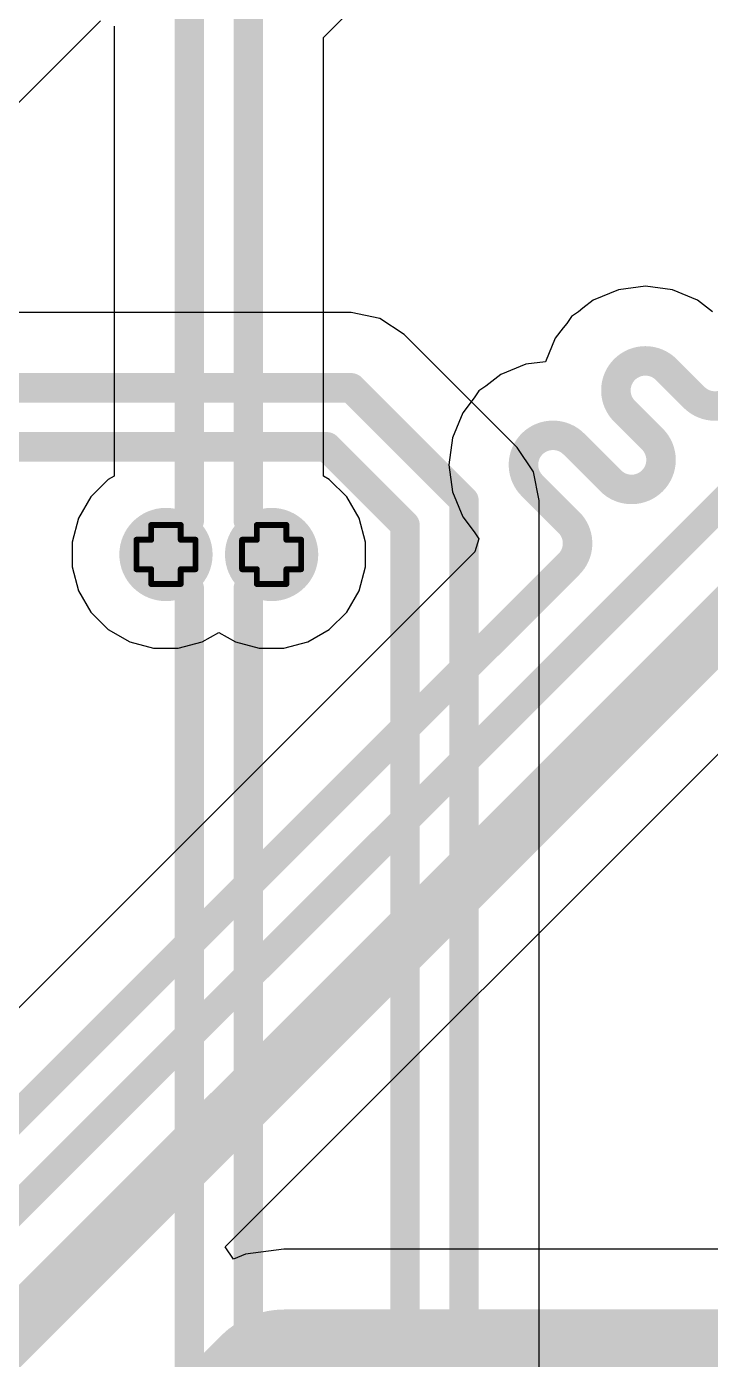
# Model space of a CAD drawing. Header units: inches. Extents: x -60 to 307, y -25 to 134.
# Drawn here: x 1.44 to 7.33, y 22.48 to 33.96 of the extents above; entities that cross this region are included whole.
import ezdxf

# ---------------------------------------------------------------- set-up
doc = ezdxf.new("R2010")
doc.units = ezdxf.units.IN
for name, color, linetype in [('BOARD OUTLINE', 216, 'Continuous'), ('Bottom Layer', 5, 'Continuous'), ('Bottom Solder', 6, 'Continuous'), ('Drill Drawing', 1, 'Continuous'), ('Top Layer', 1, 'Continuous'), ('Top Solder', 216, 'Continuous'), ('Via Holes', 16, 'Continuous')]:
    doc.layers.add(name, color=color, linetype=linetype)

msp = doc.modelspace()

# ---------------------------------------------------------------- hatches: boundary and pattern name
at = {"layer": 'Bottom Layer'}
h = msp.add_hatch(color=5, dxfattribs=at)
edge = h.paths.add_edge_path()
edge.add_arc((2.6416, 29.4132), 0.2999994, 0, 360)
h = msp.add_hatch(color=5, dxfattribs=at)
edge = h.paths.add_edge_path()
edge.add_arc((3.5511994, 29.4132), 0.2999994, 0, 360)
at = {"layer": 'Bottom Solder'}
h = msp.add_hatch(color=6, dxfattribs=at)
edge = h.paths.add_edge_path()
edge.add_arc((2.6416, 29.4132), 0.4015993999999999, 0, 360)
h = msp.add_hatch(color=6, dxfattribs=at)
edge = h.paths.add_edge_path()
edge.add_arc((3.5511994, 29.4132), 0.4015993999999999, 0, 360)
at = {"layer": 'Top Layer'}
h = msp.add_hatch(color=1, dxfattribs=at)
edge = h.paths.add_edge_path()
edge.add_arc((2.6416, 29.4132), 0.2999994, 0, 360)
h = msp.add_hatch(color=1, dxfattribs=at)
edge = h.paths.add_edge_path()
edge.add_arc((3.5511994, 29.4132), 0.2999994, 0, 360)
at = {"layer": 'Top Solder'}
h = msp.add_hatch(color=216, dxfattribs=at)
edge = h.paths.add_edge_path()
edge.add_arc((2.6416, 29.4132), 0.4015993999999999, 0, 360)
h = msp.add_hatch(color=216, dxfattribs=at)
edge = h.paths.add_edge_path()
edge.add_arc((3.5511994, 29.4132), 0.4015993999999999, 0, 360)
at = {"layer": 'Via Holes'}
h = msp.add_hatch(color=7, dxfattribs=at)
edge = h.paths.add_edge_path()
edge.add_arc((2.6416, 29.4132), 0.1499997, 0, 360)
h = msp.add_hatch(color=7, dxfattribs=at)
edge = h.paths.add_edge_path()
edge.add_arc((3.5511994, 29.4132), 0.1499997, 0, 360)

# ---------------------------------------------------------------- linework, layer by layer
at = {"layer": 'BOARD OUTLINE', "const_width": 0.254}
msp.add_lwpolyline([(33.88973156, 54.23826084, -6.230382161824239), (11.98354728, 54.26044266)], format="xyb", dxfattribs=at)
at = {"layer": 'Bottom Layer'}
for p, q in [((3.997840619999999, 33.86702142), (5.28467828, 35.15385908)), ((1.00211636, 32.93518432), (2.07762602, 34.01069398)), ((2.19495878, 33.96209108), (2.19495878, 30.08832692)), ((3.997840619999999, 30.08832692), (3.997840619999999, 33.86702142)), ((6.53692368, 31.69279157999999), (6.320663, 31.6032134)), ((6.7689984, 31.72334524), (6.53692368, 31.69279157999999)), ((7.00107312, 31.69279157999999), (6.7689984, 31.72334524)), ((7.2173338, 31.6032134), (7.00107312, 31.69279157999999)), ((6.320663, 31.6032134), (6.2313312, 31.53466642)), ((7.34632516, 31.50423468), (7.2173338, 31.6032134)), ((6.13158286, 31.46409252), (6.09140768, 31.40396818)), ((6.191712279999999, 31.50427024), (6.13158286, 31.46409252)), ((6.2313312, 31.53466642), (6.191712279999999, 31.50427024)), ((6.06100896, 31.36434672), (5.9924569, 31.2750073)), ((6.09140768, 31.40396818), (6.06100896, 31.36434672)), ((5.9924569, 31.2750073), (5.909132199999999, 31.07384184)), ((5.741146759999999, 31.05172606), (5.52488608, 30.96214788)), ((5.909132199999999, 31.07384184), (5.741146759999999, 31.05172606)), ((5.52488608, 30.96214788), (5.395950599999999, 30.86321234)), ((5.295628219999999, 30.76289504), (5.19668252, 30.63394432)), ((5.33580848, 30.823027), (5.295628219999999, 30.76289504)), ((5.395950599999999, 30.86321234), (5.33580848, 30.823027)), ((5.19668252, 30.63394432), (5.107104339999999, 30.41768364)), ((5.107104339999999, 30.41768364), (5.07655068, 30.18560892)), ((2.19495878, 30.08832692), (2.14547704, 30.05975954)), ((4.04732236, 30.05975954), (3.997840619999999, 30.08832692)), ((5.07655068, 30.18560892), (5.107104339999999, 29.9535342)), ((2.14547704, 30.05975954), (1.99504046, 29.90932296)), ((4.19775894, 29.90932296), (4.04732236, 30.05975954)), ((1.99504046, 29.90932296), (1.88866526, 29.72507644)), ((4.304134139999999, 29.72507644), (4.19775894, 29.90932296)), ((5.107104339999999, 29.9535342), (5.19668252, 29.73727352)), ((3.15132974, 23.4511977), (9.43695598, 29.73682394)), ((5.19668252, 29.73727352), (5.295628219999999, 29.6083228)), ((1.88866526, 29.72507644), (1.8336006, 29.5195752)), ((4.3591988, 29.5195752), (4.304134139999999, 29.72507644)), ((1.8336006, 29.5195752), (1.8336006, 29.3068248)), ((4.3591988, 29.3068248), (4.3591988, 29.5195752)), ((5.295628219999999, 29.6083228), (5.33580594, 29.54819592)), ((5.33580594, 29.54819592), (5.30133306, 29.4354123)), ((5.30133306, 29.4354123), (-1.6104108, 22.52366844)), ((1.8336006, 29.3068248), (1.88866526, 29.10132356)), ((4.304134139999999, 29.10132356), (4.3591988, 29.3068248)), ((1.88866526, 29.10132356), (1.99504046, 28.91707704)), ((4.19775894, 28.91707704), (4.304134139999999, 29.10132356)), ((1.99504046, 28.91707704), (2.14547704, 28.76664046)), ((4.04732236, 28.76664046), (4.19775894, 28.91707704)), ((2.14547704, 28.76664046), (2.32972356, 28.66026526)), ((2.95347644, 28.66026526), (3.0963997, 28.74278224)), ((3.0963997, 28.74278224), (3.23932296, 28.66026526)), ((3.86307584, 28.66026526), (4.04732236, 28.76664046)), ((2.32972356, 28.66026526), (2.5352248, 28.6052006)), ((2.5352248, 28.6052006), (2.7479752, 28.6052006)), ((2.7479752, 28.6052006), (2.95347644, 28.66026526)), ((3.23932296, 28.66026526), (3.4448242, 28.6052006)), ((3.4448242, 28.6052006), (3.657574599999999, 28.6052006)), ((3.657574599999999, 28.6052006), (3.86307584, 28.66026526)), ((3.22327016, 23.34353218), (3.15132974, 23.4511977)), ((3.6576, 23.42975756), (3.326061419999999, 23.3861102)), ((16.2052, 23.42975756), (3.6576, 23.42975756)), ((3.326061419999999, 23.3861102), (3.22327016, 23.34353218))]:
    msp.add_line(p, q, dxfattribs=at)
for points, const_width in [([(0.2794, 33.2994), (9.3501083, 42.3701083)], 0.508), ([(2.8423997, 29.70762664), (2.8423997, 34.34561838)], 0.254), ([(3.3503997, 29.70762664), (3.3503997, 34.13519969999999)], 0.254), ([(-1.11077248, 21.31742752), (9.040096219999999, 31.46829622)], 0.254), ([(6.9486018, 31.00627784), (7.188606399999999, 30.76627578)], 0.254), ([(6.58938992, 30.64706596), (6.82939706, 30.4070639)], 0.254), ([(-2.3114, 19.0754), (9.118599999999999, 30.5054)], 0.508), ([(6.829394519999999, 30.40706136), (6.82939706, 30.4070639)], 0.254), ([(5.793615539999999, 30.36521486), (5.79361808, 30.3652174)], 0.254), ([(6.15282488, 30.36521231999999), (6.152827419999999, 30.36521486)], 0.254), ([(6.152827419999999, 30.36521486), (6.47018772, 30.04785456)], 0.254), ([(5.793615539999999, 30.00600298), (5.79361808, 30.00600552)], 0.254), ([(5.79361808, 30.00600552), (6.110975839999999, 29.68864776)], 0.254), ([(6.47018518, 30.04785202), (6.47018772, 30.04785456)], 0.254), ([(6.82939706, 30.04785202), (6.829399599999999, 30.04785456)], 0.254), ([(2.6416, 29.50682694), (2.8423997, 29.70762664)], 0.254), ([(3.3503997, 29.70762664), (3.5511994, 29.50682694)], 0.254), ([(2.6416, 29.4132), (2.6416, 29.50682694)], 0.254), ([(3.5511994, 29.4132), (3.5511994, 29.50682694)], 0.254), ([(6.02116652, 29.23962656), (6.110975839999999, 29.32943588)], 0.254), ([(-1.34223252, 21.87622752), (6.02116652, 29.23962656)], 0.254), ([(0.4064, 18.8976), (3.6576, 22.1488)], 1.524), ([(3.6576, 22.1488), (16.2052, 22.1488)], 1.524)]:
    msp.add_lwpolyline(points, dxfattribs=dict(at, const_width=const_width))
at = {"layer": 'Bottom Layer', "const_width": 0.254}
for points in [[(6.58938992, 30.64706596, -0.414217704495929), (6.58939246, 31.00628038)], [(6.58939246, 31.00628038, -0.4142135623730951), (6.94860434, 31.00628038)], [(7.547815739999999, 30.76627578, -0.4142114913015827), (7.188606399999999, 30.76627578)], [(5.793615539999999, 30.36521486, -0.4142135623730951), (6.152827419999999, 30.36521486)], [(6.82939706, 30.4070639, -0.4142135623730951), (6.82939706, 30.04785202)], [(5.793615539999999, 30.00600298, -0.414217704495929), (5.79361808, 30.3652174)], [(6.829399599999999, 30.04785456, -0.414217704495929), (6.47018518, 30.04785202)], [(6.110975839999999, 29.68864776, -0.4142177045252188), (6.110975839999999, 29.32943588)]]:
    msp.add_lwpolyline(points, format="xyb", dxfattribs=at)
at = {"layer": 'Bottom Layer'}
for points, const_width in [([(6.52589246, 31.00628038, 1), (6.65289246, 31.00628038, 1)], 0.127), ([(6.52589246, 31.00628038, 1), (6.65289246, 31.00628038, 1)], 0.127), ([(6.885101799999999, 31.00627784, 1), (7.0121018, 31.00627784, 1)], 0.127), ([(6.88510434, 31.00628038, 1), (7.01210434, 31.00628038, 1)], 0.127), ([(7.125106399999999, 30.76627578, 1), (7.2521064, 30.76627578, 1)], 0.127), ([(7.125106399999999, 30.76627578, 1), (7.2521064, 30.76627578, 1)], 0.127), ([(6.52588992, 30.64706596, 1), (6.65288992, 30.64706596, 1)], 0.127), ([(6.52588992, 30.64706596, 1), (6.65288992, 30.64706596, 1)], 0.127), ([(6.76589452, 30.40706136, 1), (6.89289452, 30.40706136, 1)], 0.127), ([(6.765897059999999, 30.4070639, 1), (6.892897059999999, 30.4070639, 1)], 0.127), ([(6.765897059999999, 30.4070639, 1), (6.892897059999999, 30.4070639, 1)], 0.127), ([(6.765897059999999, 30.4070639, 1), (6.892897059999999, 30.4070639, 1)], 0.127), ([(5.73011554, 30.36521486, 1), (5.85711554, 30.36521486, 1)], 0.127), ([(5.73011554, 30.36521486, 1), (5.85711554, 30.36521486, 1)], 0.127), ([(5.73011808, 30.3652174, 1), (5.857118079999999, 30.3652174, 1)], 0.127), ([(5.73011808, 30.3652174, 1), (5.857118079999999, 30.3652174, 1)], 0.127), ([(6.08932488, 30.36521231999999, 1), (6.216324879999999, 30.36521231999999, 1)], 0.127), ([(6.089327419999999, 30.36521486, 1), (6.21632742, 30.36521486, 1)], 0.127), ([(6.089327419999999, 30.36521486, 1), (6.21632742, 30.36521486, 1)], 0.127), ([(6.089327419999999, 30.36521486, 1), (6.21632742, 30.36521486, 1)], 0.127), ([(5.73011554, 30.00600298, 1), (5.85711554, 30.00600298, 1)], 0.127), ([(5.73011554, 30.00600298, 1), (5.85711554, 30.00600298, 1)], 0.127), ([(5.73011808, 30.00600552, 1), (5.857118079999999, 30.00600552, 1)], 0.127), ([(5.73011808, 30.00600552, 1), (5.857118079999999, 30.00600552, 1)], 0.127), ([(6.406685179999999, 30.04785202, 1), (6.53368518, 30.04785202, 1)], 0.127), ([(6.406685179999999, 30.04785202, 1), (6.53368518, 30.04785202, 1)], 0.127), ([(6.40668772, 30.04785456, 1), (6.53368772, 30.04785456, 1)], 0.127), ([(6.40668772, 30.04785456, 1), (6.53368772, 30.04785456, 1)], 0.127), ([(6.765897059999999, 30.04785202, 1), (6.892897059999999, 30.04785202, 1)], 0.127), ([(6.765897059999999, 30.04785202, 1), (6.892897059999999, 30.04785202, 1)], 0.127), ([(6.7658996, 30.04785456, 1), (6.8928996, 30.04785456, 1)], 0.127), ([(6.7658996, 30.04785456, 1), (6.8928996, 30.04785456, 1)], 0.127), ([(2.7788997, 29.70762664, 1), (2.9058997, 29.70762664, 1)], 0.127), ([(2.7788997, 29.70762664, 1), (2.9058997, 29.70762664, 1)], 0.127), ([(3.2868997, 29.70762664, 1), (3.4138997, 29.70762664, 1)], 0.127), ([(3.2868997, 29.70762664, 1), (3.4138997, 29.70762664, 1)], 0.127), ([(6.04747584, 29.68864776, 1), (6.174475839999999, 29.68864776, 1)], 0.127), ([(6.04747584, 29.68864776, 1), (6.174475839999999, 29.68864776, 1)], 0.127), ([(2.5781, 29.50682694, 1), (2.7051, 29.50682694, 1)], 0.127), ([(2.5781, 29.50682694, 1), (2.7051, 29.50682694, 1)], 0.127), ([(3.487699399999999, 29.50682694, 1), (3.6146994, 29.50682694, 1)], 0.127), ([(3.487699399999999, 29.50682694, 1), (3.6146994, 29.50682694, 1)], 0.127), ([(2.5781, 29.4132, 1), (2.7051, 29.4132, 1)], 0.127), ([(3.487699399999999, 29.4132, 1), (3.6146994, 29.4132, 1)], 0.127), ([(6.04747584, 29.32943588, 1), (6.174475839999999, 29.32943588, 1)], 0.127), ([(6.04747584, 29.32943588, 1), (6.174475839999999, 29.32943588, 1)], 0.127), ([(5.95766652, 29.23962656, 1), (6.08466652, 29.23962656, 1)], 0.127), ([(5.95766652, 29.23962656, 1), (6.08466652, 29.23962656, 1)], 0.127), ([(3.2766, 22.1488, 1), (4.0386, 22.1488, 1)], 0.7619999999999999), ([(3.2766, 22.1488, 1), (4.0386, 22.1488, 1)], 0.7619999999999999)]:
    msp.add_lwpolyline(points, format="xyb", close=True, dxfattribs=dict(at, const_width=const_width))
at = {"layer": 'Drill Drawing', "const_width": 0.0508}
for points in [[(2.5146, 29.5402), (2.5146, 29.6672)], [(2.5146, 29.6672), (2.7686, 29.6672)], [(2.7686, 29.5402), (2.7686, 29.6672)], [(3.4241994, 29.5402), (3.4241994, 29.6672)], [(3.4241994, 29.6672), (3.6781994, 29.6672)], [(3.6781994, 29.5402), (3.6781994, 29.6672)], [(2.3876, 29.2862), (2.3876, 29.5402)], [(2.3876, 29.5402), (2.5146, 29.5402)], [(2.7686, 29.5402), (2.8956, 29.5402)], [(2.8956, 29.2862), (2.8956, 29.5402)], [(3.2971994, 29.2862), (3.2971994, 29.5402)], [(3.2971994, 29.5402), (3.4241994, 29.5402)], [(3.6781994, 29.5402), (3.8051994, 29.5402)], [(3.8051994, 29.2862), (3.8051994, 29.5402)], [(2.3876, 29.2862), (2.5146, 29.2862)], [(2.5146, 29.15919999999999), (2.5146, 29.2862)], [(2.7686, 29.2862), (2.8956, 29.2862)], [(2.7686, 29.15919999999999), (2.7686, 29.2862)], [(3.2971994, 29.2862), (3.4241994, 29.2862)], [(3.4241994, 29.15919999999999), (3.4241994, 29.2862)], [(3.6781994, 29.2862), (3.8051994, 29.2862)], [(3.6781994, 29.15919999999999), (3.6781994, 29.2862)], [(2.5146, 29.15919999999999), (2.7686, 29.15919999999999)], [(3.4241994, 29.15919999999999), (3.6781994, 29.15919999999999)]]:
    msp.add_lwpolyline(points, dxfattribs=at)
at = {"layer": 'Drill Drawing', "const_width": 0.0254}
for points in [[(2.5019, 29.6672, 1), (2.5273, 29.6672, 1)], [(2.5019, 29.6672, 1), (2.5273, 29.6672, 1)], [(2.7559, 29.6672, 1), (2.7813, 29.6672, 1)], [(2.7559, 29.6672, 1), (2.7813, 29.6672, 1)], [(3.4114994, 29.6672, 1), (3.436899399999999, 29.6672, 1)], [(3.4114994, 29.6672, 1), (3.436899399999999, 29.6672, 1)], [(3.6654994, 29.6672, 1), (3.6908994, 29.6672, 1)], [(3.6654994, 29.6672, 1), (3.6908994, 29.6672, 1)], [(2.3749, 29.5402, 1), (2.4003, 29.5402, 1)], [(2.3749, 29.5402, 1), (2.4003, 29.5402, 1)], [(2.5019, 29.5402, 1), (2.5273, 29.5402, 1)], [(2.5019, 29.5402, 1), (2.5273, 29.5402, 1)], [(2.7559, 29.5402, 1), (2.7813, 29.5402, 1)], [(2.7559, 29.5402, 1), (2.7813, 29.5402, 1)], [(2.8829, 29.5402, 1), (2.9083, 29.5402, 1)], [(2.8829, 29.5402, 1), (2.9083, 29.5402, 1)], [(3.2844994, 29.5402, 1), (3.3098994, 29.5402, 1)], [(3.2844994, 29.5402, 1), (3.3098994, 29.5402, 1)], [(3.4114994, 29.5402, 1), (3.436899399999999, 29.5402, 1)], [(3.4114994, 29.5402, 1), (3.436899399999999, 29.5402, 1)], [(3.6654994, 29.5402, 1), (3.6908994, 29.5402, 1)], [(3.6654994, 29.5402, 1), (3.6908994, 29.5402, 1)], [(3.7924994, 29.5402, 1), (3.8178994, 29.5402, 1)], [(3.7924994, 29.5402, 1), (3.8178994, 29.5402, 1)], [(2.3749, 29.2862, 1), (2.4003, 29.2862, 1)], [(2.3749, 29.2862, 1), (2.4003, 29.2862, 1)], [(2.5019, 29.2862, 1), (2.5273, 29.2862, 1)], [(2.5019, 29.2862, 1), (2.5273, 29.2862, 1)], [(2.7559, 29.2862, 1), (2.7813, 29.2862, 1)], [(2.7559, 29.2862, 1), (2.7813, 29.2862, 1)], [(2.8829, 29.2862, 1), (2.9083, 29.2862, 1)], [(2.8829, 29.2862, 1), (2.9083, 29.2862, 1)], [(3.2844994, 29.2862, 1), (3.3098994, 29.2862, 1)], [(3.2844994, 29.2862, 1), (3.3098994, 29.2862, 1)], [(3.4114994, 29.2862, 1), (3.436899399999999, 29.2862, 1)], [(3.4114994, 29.2862, 1), (3.436899399999999, 29.2862, 1)], [(3.6654994, 29.2862, 1), (3.6908994, 29.2862, 1)], [(3.6654994, 29.2862, 1), (3.6908994, 29.2862, 1)], [(3.7924994, 29.2862, 1), (3.8178994, 29.2862, 1)], [(3.7924994, 29.2862, 1), (3.8178994, 29.2862, 1)], [(2.5019, 29.15919999999999, 1), (2.5273, 29.15919999999999, 1)], [(2.5019, 29.15919999999999, 1), (2.5273, 29.15919999999999, 1)], [(2.7559, 29.15919999999999, 1), (2.7813, 29.15919999999999, 1)], [(2.7559, 29.15919999999999, 1), (2.7813, 29.15919999999999, 1)], [(3.4114994, 29.15919999999999, 1), (3.436899399999999, 29.15919999999999, 1)], [(3.4114994, 29.15919999999999, 1), (3.436899399999999, 29.15919999999999, 1)], [(3.6654994, 29.15919999999999, 1), (3.6908994, 29.15919999999999, 1)], [(3.6654994, 29.15919999999999, 1), (3.6908994, 29.15919999999999, 1)]]:
    msp.add_lwpolyline(points, format="xyb", close=True, dxfattribs=at)
at = {"layer": 'Top Layer'}
for p, q in [((4.235876719999999, 31.49618288), (-1.14584734, 31.49618288)), ((4.483641019999999, 31.44689926), (4.235876719999999, 31.49618288)), ((4.69368632, 31.30655156), (4.483641019999999, 31.44689926)), ((5.6648096, 30.33542828), (4.69368632, 31.30655156)), ((5.805157299999999, 30.12538297999999), (5.6648096, 30.33542828)), ((5.854440919999999, 29.87761868), (5.805157299999999, 30.12538297999999)), ((5.854440919999999, 17.72519696), (5.854440919999999, 29.87761868))]:
    msp.add_line(p, q, dxfattribs=at)
at = {"layer": 'Top Layer', "const_width": 0.254}
for points in [[(-1.4986, 30.84874196), (4.235876719999999, 30.84874196)], [(4.235876719999999, 30.84874196), (5.206999999999999, 29.87761868)], [(-2.340356, 30.34074196), (4.02545804, 30.34074196)], [(4.02545804, 30.34074196), (4.699, 29.6672)], [(5.206999999999999, 17.45701868), (5.206999999999999, 29.87761868)], [(4.699, 17.2466), (4.699, 29.6672)], [(2.6416, 29.31957306), (2.6416, 29.4132)], [(3.5511994, 29.31957306), (3.5511994, 29.4132)], [(2.6416, 29.31957306), (2.8423997, 29.11877336)], [(3.3503997, 29.11877336), (3.5511994, 29.31957306)], [(2.8423997, 16.75918162), (2.8423997, 29.11877336)], [(3.3503997, 16.9696003), (3.3503997, 29.11877336)]]:
    msp.add_lwpolyline(points, dxfattribs=at)
at = {"layer": 'Top Layer', "const_width": 0.127}
for points in [[(4.17237672, 30.84874196, 1), (4.29937672, 30.84874196, 1)], [(4.17237672, 30.84874196, 1), (4.29937672, 30.84874196, 1)], [(3.96195804, 30.34074196, 1), (4.08895804, 30.34074196, 1)], [(3.96195804, 30.34074196, 1), (4.08895804, 30.34074196, 1)], [(5.1435, 29.87761868, 1), (5.270499999999999, 29.87761868, 1)], [(5.1435, 29.87761868, 1), (5.270499999999999, 29.87761868, 1)], [(4.6355, 29.6672, 1), (4.762499999999999, 29.6672, 1)], [(4.6355, 29.6672, 1), (4.762499999999999, 29.6672, 1)], [(2.5781, 29.4132, 1), (2.7051, 29.4132, 1)], [(3.487699399999999, 29.4132, 1), (3.6146994, 29.4132, 1)], [(2.5781, 29.31957306, 1), (2.7051, 29.31957306, 1)], [(2.5781, 29.31957306, 1), (2.7051, 29.31957306, 1)], [(3.487699399999999, 29.31957306, 1), (3.6146994, 29.31957306, 1)], [(3.487699399999999, 29.31957306, 1), (3.6146994, 29.31957306, 1)], [(2.7788997, 29.11877336, 1), (2.9058997, 29.11877336, 1)], [(2.7788997, 29.11877336, 1), (2.9058997, 29.11877336, 1)], [(3.2868997, 29.11877336, 1), (3.4138997, 29.11877336, 1)], [(3.2868997, 29.11877336, 1), (3.4138997, 29.11877336, 1)]]:
    msp.add_lwpolyline(points, format="xyb", close=True, dxfattribs=at)

doc.saveas('drawing.dxf')
